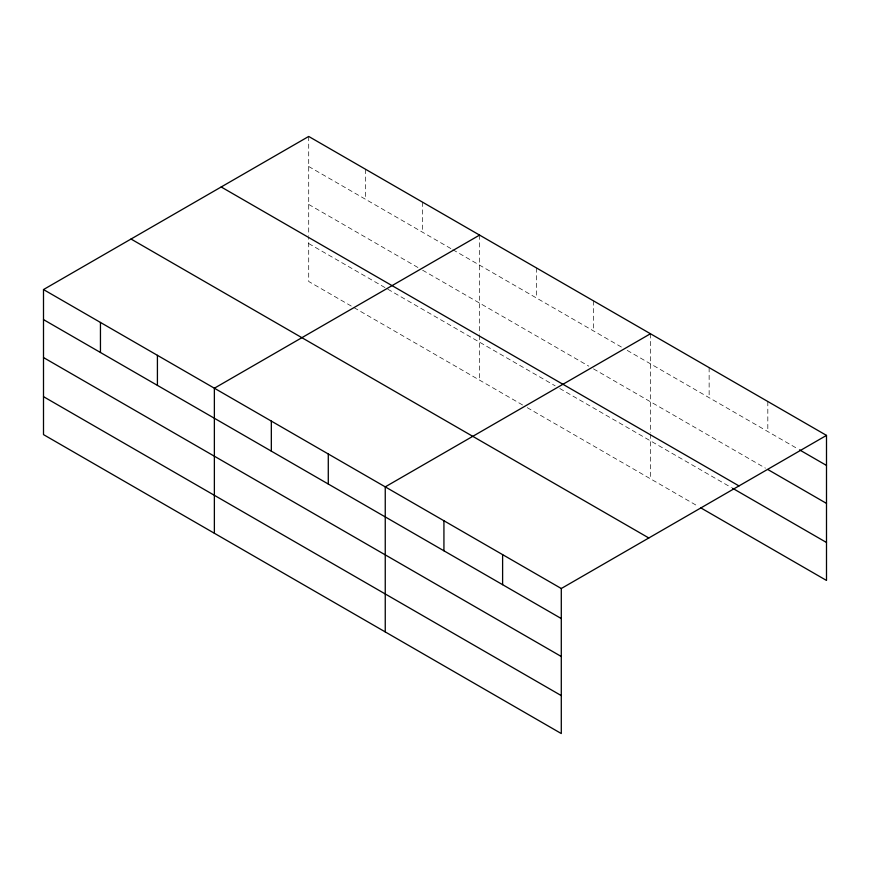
<?xml version="1.0" encoding="UTF-8"?>
<svg xmlns="http://www.w3.org/2000/svg" width="870" height="870" viewBox="0 0 870 870"><rect width="100%" height="100%" fill="white"/><g stroke="black" fill="none" stroke-linecap="round" stroke-linejoin="round"><path stroke-width="0.65" stroke-dasharray="4.35 3.26" d="M308.709 166.496L451.682 249.037M452.846 249.712L622.55 347.695M627.205 350.382L798.334 449.181M308.709 204.439L419.133 268.199M422.624 270.211L588.849 366.183M593.492 368.869L765.469 468.158M308.709 243.546L555.136 385.812M559.78 388.498L731.431 487.602M522.587 404.974L308.709 281.488L308.709 236.803M527.242 407.66L698.566 506.579M767.818 401.516L767.818 431.563M709.137 367.629L709.137 397.677M650.455 333.754L650.455 432.76M650.455 434.108L650.455 478.794M593.492 300.868L593.492 330.915M536.54 267.982L536.54 298.029M479.577 235.096L479.577 334.102M479.577 335.45L479.577 380.146M422.624 202.21L422.624 232.257M365.661 169.335L365.661 199.382M308.709 136.449L308.709 235.455"/><path stroke-width="1.3" d="M561.291 656.502L561.291 588.511L43.5 289.558L43.5 434.608L561.291 733.551L561.291 656.502L43.5 357.559M700.915 507.939L826.5 580.442L826.5 435.391L308.709 136.449L43.5 289.558M479.577 235.096L214.368 388.216L214.368 533.256M650.455 333.754L385.247 486.863L385.247 631.914M561.291 588.511L826.5 435.391M799.508 449.855L826.5 465.439M767.818 469.506L826.5 503.393M221.187 186.974L738.978 485.917M732.605 488.277L826.5 542.488M131.022 239.032L648.813 537.975M43.5 319.605L561.291 618.559M43.5 396.655L561.291 695.608M502.61 554.625L502.61 584.673M443.928 520.749L443.928 550.797M328.284 453.977L328.284 484.024M271.331 421.102L271.331 451.149M157.416 355.33L157.416 385.377M100.452 322.444L100.452 352.491"/></g></svg>
